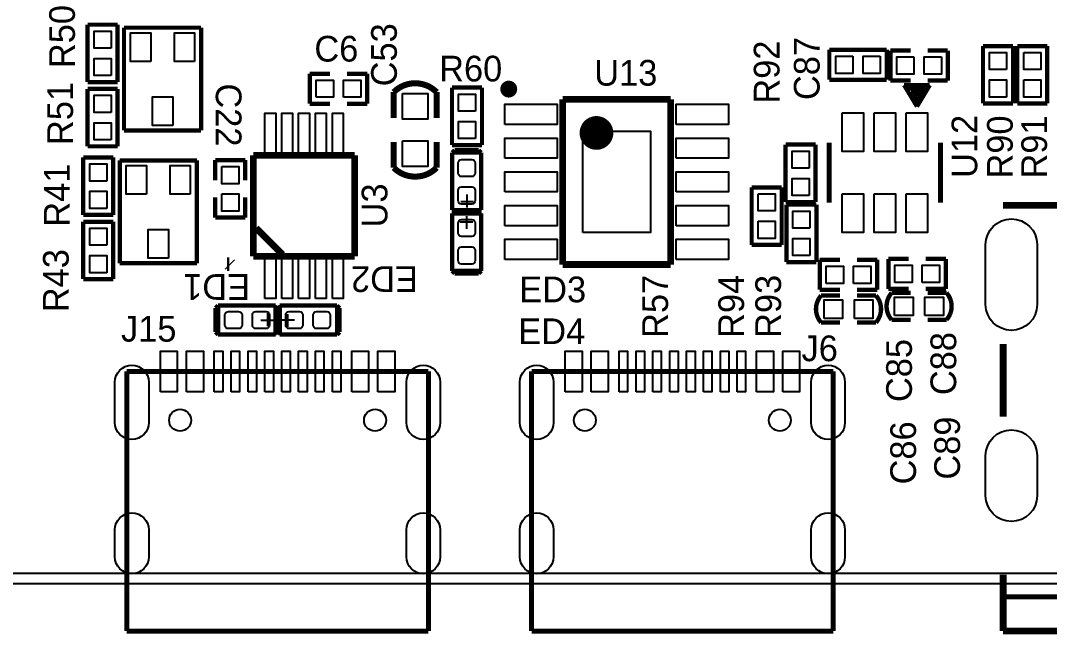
# Model space of a CAD drawing. Extents: x -68.5 to 22.8, y 26 to 103.8.
# Drawn here: x -40.15 to -9.65, y 27.22 to 45.42 of the extents above; entities that cross this region are included whole.
import ezdxf
from ezdxf.enums import TextEntityAlignment as Align

# ---------------------------------------------------------------- set-up
doc = ezdxf.new("R2010")
doc.units = 0
for name, color, linetype in [('BG_OUTLINE', 2, 'CONTINUOUS'), ('PG_SILKSCREEN_TOP', 7, 'CONTINUOUS'), ('PIN_TOP', 84, 'CONTINUOUS'), ('RD_SILKSCREEN_TOP', 7, 'CONTINUOUS'), ('RKI_ALL', 1, 'CONTINUOUS')]:
    doc.layers.add(name, color=color, linetype=linetype)

msp = doc.modelspace()

# ---------------------------------------------------------------- linework, layer by layer
at = {"layer": 'BG_OUTLINE'}
msp.add_lwpolyline([(-66.983102, 103.72598), (16.016986, 103.72598, -0.414199), (17.016984, 102.725982), (17.016984, 29.726128, -0.414243), (16.016986, 28.725876), (-41.66616, 28.725876)], format="xyb", dxfattribs=at)
at = {"layer": 'PG_SILKSCREEN_TOP'}
for points, const_width in [([(-38.1635, 45.3009), (-37.2745, 45.3009)], 0.127), ([(-38.1635, 43.5991), (-38.1635, 45.3009)], 0.127), ([(-37.2745, 45.3009), (-37.2745, 43.5991)], 0.127), ([(-34.798, 45.212), (-37.084, 45.212)], 0.127), ([(-37.084, 45.212), (-37.084, 42.164)], 0.127), ([(-34.798, 42.164), (-34.798, 45.212)], 0.127), ([(-16.176498, 43.66641), (-16.176498, 44.55541)], 0.127), ([(-16.176498, 44.55541), (-14.474698, 44.55541)], 0.127), ([(-14.474698, 44.55541), (-14.474698, 43.66641)], 0.127), ([(-14.366494, 43.643804), (-14.366494, 44.532804)], 0.127), ([(-14.366494, 44.532804), (-13.769594, 44.532804)], 0.127), ([(-13.265404, 44.532804), (-12.664694, 44.532804)], 0.127), ([(-12.664694, 44.532804), (-12.664694, 43.643804)], 0.127), ([(-11.6205, 44.6659), (-10.7315, 44.6659)], 0.127), ([(-11.6205, 42.9641), (-11.6205, 44.6659)], 0.127), ([(-10.7315, 44.6659), (-10.7315, 42.9641)], 0.127), ([(-10.6045, 42.9641), (-10.6045, 44.6659)], 0.127), ([(-10.6045, 44.6659), (-9.7155, 44.6659)], 0.127), ([(-9.7155, 44.6659), (-9.7155, 42.9641)], 0.127), ([(-37.2745, 43.5991), (-38.1635, 43.5991)], 0.127), ([(-31.57728, 42.95648), (-31.57728, 43.84548)], 0.127), ([(-31.57728, 43.84548), (-30.98038, 43.84548)], 0.127), ([(-30.47238, 43.84548), (-29.87548, 43.84548)], 0.127), ([(-29.87548, 43.84548), (-29.87548, 42.95648)], 0.127), ([(-14.474698, 43.66641), (-16.176498, 43.66641)], 0.127), ([(-13.769594, 43.643804), (-14.366494, 43.643804)], 0.127), ([(-12.664694, 43.643804), (-13.261594, 43.643804)], 0.127), ([(-38.1635, 43.3959), (-37.2745, 43.3959)], 0.127), ([(-38.1635, 41.6941), (-38.1635, 43.3959)], 0.127), ([(-37.2745, 43.3959), (-37.2745, 41.6941)], 0.127), ([(-29.08808, 43.300142), (-29.08808, 42.538142)], 0.180086), ([(-27.81808, 43.300142), (-27.81808, 42.538142)], 0.180086), ([(-27.36088, 43.434), (-26.47188, 43.434)], 0.127), ([(-27.36088, 41.7322), (-27.36088, 43.434)], 0.127), ([(-26.47188, 43.434), (-26.47188, 41.7322)], 0.127), ([(-13.960094, 43.509184), (-13.198094, 43.509184)], 0.127), ([(-13.579094, 42.874184), (-13.960094, 43.509184)], 0.127), ([(-13.960094, 43.509184), (-13.833094, 43.509184)], 0.127), ([(-13.833094, 43.509184), (-13.833094, 43.407584)], 0.127), ([(-13.833094, 43.407584), (-13.325094, 43.407584)], 0.127), ([(-13.375894, 43.305984), (-13.756894, 43.305984)], 0.127), ([(-13.756894, 43.305984), (-13.706094, 43.229784)], 0.127), ([(-13.198094, 43.509184), (-13.579094, 42.874184)], 0.127), ([(-13.325094, 43.407584), (-13.375894, 43.305984)], 0.127), ([(-30.97657, 42.95648), (-31.57728, 42.95648)], 0.127), ([(-29.87548, 42.95648), (-30.47238, 42.95648)], 0.127), ([(-24.078946, 43.090084), (-20.879054, 43.090084)], 0.199898), ([(-24.078946, 38.189916), (-24.078946, 43.090084)], 0.199898), ([(-20.879054, 43.090084), (-20.879054, 38.189916)], 0.199898), ([(-13.706094, 43.229784), (-13.426694, 43.229784)], 0.127), ([(-13.579094, 43.001184), (-13.680694, 43.153584)], 0.127), ([(-13.680694, 43.153584), (-13.553694, 43.153584)], 0.127), ([(-13.426694, 43.229784), (-13.579094, 43.001184)], 0.127), ([(-10.7315, 42.9641), (-11.6205, 42.9641)], 0.127), ([(-9.7155, 42.9641), (-10.6045, 42.9641)], 0.127), ([(-37.084, 42.164), (-34.798, 42.164)], 0.127), ([(-29.08808, 41.058338), (-29.08808, 41.820338)], 0.180086), ([(-27.81808, 41.058338), (-27.81808, 41.820338)], 0.180086), ([(-26.47188, 41.7322), (-27.36088, 41.7322)], 0.127), ([(-17.471898, 41.7449), (-16.582898, 41.7449)], 0.127), ([(-17.471898, 40.0431), (-17.471898, 41.7449)], 0.127), ([(-16.582898, 41.7449), (-16.582898, 40.0431)], 0.127), ([(-16.182594, 40.024304), (-16.182594, 41.802304)], 0.1524), ([(-12.880594, 41.167304), (-12.880594, 41.802304)], 0.1524), ([(-37.2745, 41.6941), (-38.1635, 41.6941)], 0.127), ([(-30.247336, 41.428924), (-33.247584, 41.428924)], 0.199898), ([(-33.247584, 41.428924), (-33.247584, 38.428676)], 0.199898), ([(-30.247336, 38.428676), (-30.247336, 41.428924)], 0.199898), ([(-27.35834, 41.506902), (-27.28214, 41.583102)], 0.127), ([(-27.35834, 39.805102), (-27.35834, 41.506902)], 0.127), ([(-27.35834, 41.506902), (-26.49474, 41.506902)], 0.127), ([(-27.28214, 41.583102), (-26.57094, 41.583102)], 0.127), ([(-26.57094, 41.583102), (-26.49474, 41.506902)], 0.127), ([(-26.49474, 41.506902), (-26.49474, 39.805102)], 0.127), ([(-38.2905, 41.3639), (-37.4015, 41.3639)], 0.127), ([(-38.2905, 39.6621), (-38.2905, 41.3639)], 0.127), ([(-37.4015, 41.3639), (-37.4015, 39.6621)], 0.127), ([(-34.925, 41.275), (-37.211, 41.275)], 0.127), ([(-37.211, 41.275), (-37.211, 38.227)], 0.127), ([(-34.925, 38.227), (-34.925, 41.275)], 0.127), ([(-34.3789, 40.68445), (-34.3789, 41.28516)], 0.127), ([(-34.3789, 41.28516), (-33.4899, 41.28516)], 0.127), ([(-33.4899, 41.28516), (-33.4899, 40.68826)], 0.127), ([(-12.880594, 40.659304), (-12.880594, 41.167304)], 0.1524), ([(-12.880594, 40.024304), (-12.880594, 40.659304)], 0.1524), ([(-18.4785, 38.7731), (-18.4785, 40.4749)], 0.127), ([(-18.4785, 40.4749), (-17.5895, 40.4749)], 0.127), ([(-17.5895, 40.4749), (-17.5895, 38.7731)], 0.127), ([(-34.3789, 39.58336), (-34.3789, 40.18026)], 0.127), ([(-33.4899, 40.18026), (-33.4899, 39.58336)], 0.127), ([(-16.582898, 40.0431), (-17.471898, 40.0431)], 0.127), ([(-17.449038, 39.96436), (-16.560038, 39.96436)], 0.127), ([(-17.449038, 38.26256), (-17.449038, 39.96436)], 0.127), ([(-16.560038, 39.96436), (-16.560038, 38.26256)], 0.127), ([(-11.0236, 39.947596), (-8.7376, 39.947596)], 0.199898), ([(-37.4015, 39.6621), (-38.2905, 39.6621)], 0.127), ([(-26.49474, 39.805102), (-27.35834, 39.805102)], 0.127), ([(-27.35834, 38.001702), (-27.35834, 39.703502)], 0.127), ([(-27.35834, 39.703502), (-26.49474, 39.703502)], 0.127), ([(-26.49474, 39.703502), (-26.49474, 38.001702)], 0.127), ([(-38.2905, 39.4589), (-37.4015, 39.4589)], 0.127), ([(-38.2905, 37.7571), (-38.2905, 39.4589)], 0.127), ([(-37.4015, 39.4589), (-37.4015, 37.7571)], 0.127), ([(-33.4899, 39.58336), (-34.3789, 39.58336)], 0.127), ([(-33.16986, 39.2938), (-33.16986, 39.2684)], 0.199898), ([(-33.16986, 39.2684), (-32.38246, 38.481)], 0.199898), ([(-17.5895, 38.7731), (-18.4785, 38.7731)], 0.127), ([(-33.247584, 38.428676), (-30.247336, 38.428676)], 0.199898), ([(-37.211, 38.227), (-34.925, 38.227)], 0.127), ([(-34.03346, 38.2016), (-33.95726, 38.2016)], 0.40005), ([(-33.95726, 38.2016), (-33.93186, 38.1762)], 0.40005), ([(-20.879054, 38.189916), (-24.078946, 38.189916)], 0.199898), ([(-16.560038, 38.26256), (-17.449038, 38.26256)], 0.127), ([(-16.458438, 37.441124), (-16.458438, 38.330124)], 0.127), ([(-16.458438, 38.330124), (-15.861538, 38.330124)], 0.127), ([(-15.353538, 38.330124), (-14.756638, 38.330124)], 0.127), ([(-14.756638, 38.330124), (-14.756638, 37.441124)], 0.127), ([(-14.423898, 37.46881), (-14.423898, 38.35781)], 0.127), ([(-14.423898, 38.35781), (-13.826998, 38.35781)], 0.127), ([(-13.318998, 38.35781), (-12.722098, 38.35781)], 0.127), ([(-12.722098, 38.35781), (-12.722098, 37.46881)], 0.127), ([(-37.4015, 37.7571), (-38.2905, 37.7571)], 0.127), ([(-26.49474, 38.001702), (-27.35834, 38.001702)], 0.127), ([(-27.28214, 37.925502), (-27.35834, 38.001702)], 0.127), ([(-26.57094, 37.925502), (-27.28214, 37.925502)], 0.127), ([(-26.49474, 38.001702), (-26.57094, 37.925502)], 0.127), ([(-13.823188, 37.46881), (-14.423898, 37.46881)], 0.127), ([(-12.722098, 37.46881), (-13.318998, 37.46881)], 0.127), ([(-15.857728, 37.441124), (-16.458438, 37.441124)], 0.127), ([(-15.857474, 37.26942), (-16.420338, 37.26942)], 0.130048), ([(-15.357856, 37.26942), (-14.794738, 37.26942)], 0.130048), ([(-14.756638, 37.441124), (-15.353538, 37.441124)], 0.127), ([(-13.76553, 37.350954), (-14.328394, 37.350954)], 0.130048), ([(-13.265912, 37.350954), (-12.702794, 37.350954)], 0.130048), ([(-34.37128, 36.89858), (-34.29508, 36.97478)], 0.127), ([(-34.37128, 36.18738), (-34.37128, 36.89858)], 0.127), ([(-34.29508, 36.11118), (-34.29508, 36.97478)], 0.127), ([(-34.29508, 36.97478), (-32.59328, 36.97478)], 0.127), ([(-32.59328, 36.97478), (-32.59328, 36.11118)], 0.127), ([(-32.46882, 36.97478), (-30.76702, 36.97478)], 0.127), ([(-32.46882, 36.11118), (-32.46882, 36.97478)], 0.127), ([(-30.76702, 36.97478), (-30.76702, 36.11118)], 0.127), ([(-30.76702, 36.97478), (-30.69082, 36.89858)], 0.127), ([(-30.69082, 36.89858), (-30.69082, 36.18738)], 0.127), ([(-14.328394, 36.550854), (-13.76553, 36.550854)], 0.130048), ([(-12.702794, 36.550854), (-13.265912, 36.550854)], 0.130048), ([(-16.420338, 36.46932), (-15.857474, 36.46932)], 0.130048), ([(-14.794738, 36.46932), (-15.357856, 36.46932)], 0.130048), ([(-34.29508, 36.11118), (-34.37128, 36.18738)], 0.127), ([(-32.59328, 36.11118), (-34.29508, 36.11118)], 0.127), ([(-30.76702, 36.11118), (-32.46882, 36.11118)], 0.127), ([(-30.69082, 36.18738), (-30.76702, 36.11118)], 0.127), ([(-11.0236, 35.835082), (-11.0236, 33.676082)], 0.199898), ([(-28.06192, 35.018726), (-37.001704, 35.018726)], 0.150114), ([(-37.001704, 35.018726), (-37.001704, 27.323796)], 0.150114), ([(-28.06192, 27.323796), (-28.06192, 35.018726)], 0.150114), ([(-16.061944, 35.018726), (-25.001728, 35.018726)], 0.150114), ([(-25.001728, 35.018726), (-25.001728, 27.323796)], 0.150114), ([(-16.061944, 27.323796), (-16.061944, 35.018726)], 0.150114), ([(-11.0236, 29.000196), (-11.0236, 27.323796)], 0.199898), ([(-11.0236, 28.339796), (3.9624, 28.339796)], 0.1524), ([(-37.001704, 27.323796), (-28.06192, 27.323796)], 0.150114), ([(-25.001728, 27.323796), (-16.061944, 27.323796)], 0.150114), ([(-11.0236, 27.323796), (3.9624, 27.323796)], 0.199898)]:
    msp.add_lwpolyline(points, dxfattribs=dict(at, const_width=const_width))
for points, const_width in [([(-27.81808, 43.300142, 0.414259), (-29.08808, 43.300142)], 0.180086), ([(-25.554178, 43.390058, -1.000058), (-25.80386, 43.390058, -0.999942), (-25.554178, 43.390058)], 0.249936), ([(-22.829012, 42.090086, -1.000141), (-23.329138, 42.090086, -0.999859), (-22.829012, 42.090086)], 0.500126), ([(-27.81808, 41.058338, -0.414259), (-29.08808, 41.058338)], 0.180086), ([(-16.420338, 37.26942, 0.377988), (-16.420338, 36.46932)], 0.130048), ([(-14.794738, 37.26942, -0.377903), (-14.794738, 36.46932)], 0.130048), ([(-14.328394, 37.350954, 0.377988), (-14.328394, 36.550854)], 0.130048), ([(-12.702794, 37.350954, -0.377903), (-12.702794, 36.550854)], 0.130048)]:
    msp.add_lwpolyline(points, format="xyb", dxfattribs=dict(at, const_width=const_width))
for points in [[(-26.48204, 41.494202), (-27.37104, 41.494202)], [(-26.92654, 40.262302), (-26.92654, 39.881302)], [(-27.10434, 40.059102), (-26.72334, 40.059102)], [(-27.37104, 39.792402), (-26.48204, 39.792402)], [(-26.48204, 39.716202), (-27.37104, 39.716202)], [(-26.74874, 39.449502), (-27.12974, 39.449502)], [(-26.92654, 39.246302), (-26.92654, 39.627302)], [(-27.37104, 38.014402), (-26.48204, 38.014402)], [(-34.28238, 36.98748), (-34.28238, 36.09848)], [(-32.58058, 36.09848), (-32.58058, 36.98748)], [(-32.48152, 36.98748), (-32.48152, 36.09848)], [(-30.77972, 36.09848), (-30.77972, 36.98748)], [(-32.82442, 36.36518), (-32.82442, 36.74618)], [(-32.23768, 36.72078), (-32.23768, 36.33978)], [(-33.02762, 36.54298), (-32.64662, 36.54298)], [(-32.03448, 36.54298), (-32.41548, 36.54298)]]:
    msp.add_lwpolyline(points, dxfattribs=at)
at = {"layer": 'PIN_TOP'}
for points in [[(-37.465, 44.6024), (-37.973, 44.6024), (-37.973, 45.1104), (-37.465, 45.1104)], [(-36.291012, 44.213018), (-36.89096, 44.213018), (-36.89096, 45.062902), (-36.291012, 45.062902)], [(-34.99104, 44.213018), (-35.590988, 44.213018), (-35.590988, 45.062902), (-34.99104, 45.062902)], [(-37.465, 43.7896), (-37.973, 43.7896), (-37.973, 44.2976), (-37.465, 44.2976)], [(-15.477998, 44.36491), (-15.477998, 43.85691), (-15.985998, 43.85691), (-15.985998, 44.36491)], [(-14.665198, 44.36491), (-14.665198, 43.85691), (-15.173198, 43.85691), (-15.173198, 44.36491)], [(-13.667994, 44.342304), (-13.667994, 43.834304), (-14.175994, 43.834304), (-14.175994, 44.342304)], [(-12.855194, 44.342304), (-12.855194, 43.834304), (-13.363194, 43.834304), (-13.363194, 44.342304)], [(-10.922, 43.9674), (-11.43, 43.9674), (-11.43, 44.4754), (-10.922, 44.4754)], [(-10.414, 44.4754), (-9.906, 44.4754), (-9.906, 43.9674), (-10.414, 43.9674)], [(-31.38678, 43.14698), (-31.38678, 43.65498), (-30.87878, 43.65498), (-30.87878, 43.14698)], [(-30.57398, 43.14698), (-30.57398, 43.65498), (-30.06598, 43.65498), (-30.06598, 43.14698)], [(-10.922, 43.1546), (-11.43, 43.1546), (-11.43, 43.6626), (-10.922, 43.6626)], [(-10.414, 43.6626), (-9.906, 43.6626), (-9.906, 43.1546), (-10.414, 43.1546)], [(-37.465, 42.6974), (-37.973, 42.6974), (-37.973, 43.2054), (-37.465, 43.2054)], [(-35.641026, 42.313098), (-36.240974, 42.313098), (-36.240974, 43.162982), (-35.641026, 43.162982)], [(-28.83281, 43.257978), (-28.07335, 43.257978), (-28.07335, 42.498518), (-28.83281, 42.498518)], [(-26.66238, 42.7355), (-27.17038, 42.7355), (-27.17038, 43.2435), (-26.66238, 43.2435)], [(-25.793954, 42.340022), (-25.793954, 42.93997), (-24.244046, 42.93997), (-24.244046, 42.340022)], [(-20.713954, 42.340022), (-20.713954, 42.93997), (-19.164046, 42.93997), (-19.164046, 42.340022)], [(-37.465, 41.8846), (-37.973, 41.8846), (-37.973, 42.3926), (-37.465, 42.3926)], [(-32.907478, 41.378886), (-32.907478, 42.678858), (-32.587438, 42.678858), (-32.587438, 41.378886)], [(-32.407606, 41.378886), (-32.407606, 42.678858), (-32.087566, 42.678858), (-32.087566, 41.378886)], [(-31.90748, 41.378886), (-31.90748, 42.678858), (-31.58744, 42.678858), (-31.58744, 41.378886)], [(-31.407354, 41.378886), (-31.407354, 42.678858), (-31.087314, 42.678858), (-31.087314, 41.378886)], [(-30.907482, 41.378886), (-30.907482, 42.678858), (-30.587442, 42.678858), (-30.587442, 41.378886)], [(-26.66238, 41.9227), (-27.17038, 41.9227), (-27.17038, 42.4307), (-26.66238, 42.4307)], [(-15.799054, 42.6847), (-15.164054, 42.6847), (-15.164054, 41.5417), (-15.799054, 41.5417)], [(-14.849094, 42.6847), (-14.214094, 42.6847), (-14.214094, 41.5417), (-14.849094, 41.5417)], [(-13.899134, 42.6847), (-13.264134, 42.6847), (-13.264134, 41.5417), (-13.899134, 41.5417)], [(-23.478998, 39.139876), (-23.478998, 42.13987), (-21.479002, 42.13987), (-21.479002, 39.139876)], [(-28.83281, 41.859962), (-28.07335, 41.859962), (-28.07335, 41.100502), (-28.83281, 41.100502)], [(-25.793954, 41.340024), (-25.793954, 41.939972), (-24.244046, 41.939972), (-24.244046, 41.340024)], [(-20.713954, 41.340024), (-20.713954, 41.939972), (-19.164046, 41.939972), (-19.164046, 41.340024)], [(-16.773398, 41.0464), (-17.281398, 41.0464), (-17.281398, 41.5544), (-16.773398, 41.5544)], [(-37.592, 40.6654), (-38.1, 40.6654), (-38.1, 41.1734), (-37.592, 41.1734)], [(-36.418012, 40.276018), (-37.01796, 40.276018), (-37.01796, 41.125902), (-36.418012, 41.125902)], [(-35.11804, 40.276018), (-35.717988, 40.276018), (-35.717988, 41.125902), (-35.11804, 41.125902)], [(-34.1884, 41.09466), (-33.6804, 41.09466), (-33.6804, 40.58666), (-34.1884, 40.58666)], [(-25.793954, 40.340026), (-25.793954, 40.939974), (-24.244046, 40.939974), (-24.244046, 40.340026)], [(-20.713954, 40.340026), (-20.713954, 40.939974), (-19.164046, 40.939974), (-19.164046, 40.340026)], [(-16.773398, 40.2336), (-17.281398, 40.2336), (-17.281398, 40.7416), (-16.773398, 40.7416)], [(-37.592, 39.8526), (-38.1, 39.8526), (-38.1, 40.3606), (-37.592, 40.3606)], [(-34.1884, 40.28186), (-33.6804, 40.28186), (-33.6804, 39.77386), (-34.1884, 39.77386)], [(-18.288, 40.2844), (-17.78, 40.2844), (-17.78, 39.7764), (-18.288, 39.7764)], [(-15.799054, 40.284908), (-15.164054, 40.284908), (-15.164054, 39.141908), (-15.799054, 39.141908)], [(-14.849094, 40.284908), (-14.214094, 40.284908), (-14.214094, 39.141908), (-14.849094, 39.141908)], [(-13.899134, 40.284908), (-13.264134, 40.284908), (-13.264134, 39.141908), (-13.899134, 39.141908)], [(-25.793954, 39.340028), (-25.793954, 39.939976), (-24.244046, 39.939976), (-24.244046, 39.340028)], [(-20.713954, 39.340028), (-20.713954, 39.939976), (-19.164046, 39.939976), (-19.164046, 39.340028)], [(-16.750538, 39.26586), (-17.258538, 39.26586), (-17.258538, 39.77386), (-16.750538, 39.77386)], [(-18.288, 39.4716), (-17.78, 39.4716), (-17.78, 38.9636), (-18.288, 38.9636)], [(-37.592, 38.7604), (-38.1, 38.7604), (-38.1, 39.2684), (-37.592, 39.2684)], [(-35.768026, 38.376098), (-36.367974, 38.376098), (-36.367974, 39.225982), (-35.768026, 39.225982)], [(-25.793954, 38.34003), (-25.793954, 38.939978), (-24.244046, 38.939978), (-24.244046, 38.34003)], [(-20.713954, 38.34003), (-20.713954, 38.939978), (-19.164046, 38.939978), (-19.164046, 38.34003)], [(-16.750538, 38.45306), (-17.258538, 38.45306), (-17.258538, 38.96106), (-16.750538, 38.96106)], [(-37.592, 37.9476), (-38.1, 37.9476), (-38.1, 38.4556), (-37.592, 38.4556)], [(-32.907478, 37.178742), (-32.907478, 38.478714), (-32.587438, 38.478714), (-32.587438, 37.178742)], [(-32.407606, 37.178742), (-32.407606, 38.478714), (-32.087566, 38.478714), (-32.087566, 37.178742)], [(-31.90748, 37.178742), (-31.90748, 38.478714), (-31.58744, 38.478714), (-31.58744, 37.178742)], [(-31.407354, 37.178742), (-31.407354, 38.478714), (-31.087314, 38.478714), (-31.087314, 37.178742)], [(-30.907482, 37.178742), (-30.907482, 38.478714), (-30.587442, 38.478714), (-30.587442, 37.178742)], [(-16.267938, 37.631624), (-16.267938, 38.139624), (-15.759938, 38.139624), (-15.759938, 37.631624)], [(-15.455138, 37.631624), (-15.455138, 38.139624), (-14.947138, 38.139624), (-14.947138, 37.631624)], [(-14.233398, 37.65931), (-14.233398, 38.16731), (-13.725398, 38.16731), (-13.725398, 37.65931)], [(-13.420598, 37.65931), (-13.420598, 38.16731), (-12.912598, 38.16731), (-12.912598, 37.65931)], [(-14.240764, 36.675822), (-14.240764, 37.225732), (-13.690854, 37.225732), (-13.690854, 36.675822)], [(-13.340588, 36.675822), (-13.340588, 37.225732), (-12.790678, 37.225732), (-12.790678, 36.675822)], [(-16.332708, 36.594288), (-16.332708, 37.144198), (-15.782798, 37.144198), (-15.782798, 36.594288)], [(-15.432532, 36.594288), (-15.432532, 37.144198), (-14.882622, 37.144198), (-14.882622, 36.594288)], [(-36.00704, 34.418778), (-36.00704, 35.618674), (-35.506914, 35.618674), (-35.506914, 34.418778)], [(-35.232086, 34.418778), (-35.232086, 35.618674), (-34.73196, 35.618674), (-34.73196, 34.418778)], [(-34.40684, 34.418778), (-34.40684, 35.618674), (-34.156904, 35.618674), (-34.156904, 34.418778)], [(-33.906714, 34.418778), (-33.906714, 35.618674), (-33.656778, 35.618674), (-33.656778, 34.418778)], [(-33.406842, 34.418778), (-33.406842, 35.618674), (-33.156906, 35.618674), (-33.156906, 34.418778)], [(-32.906716, 34.418778), (-32.906716, 35.618674), (-32.65678, 35.618674), (-32.65678, 34.418778)], [(-32.406844, 34.418778), (-32.406844, 35.618674), (-32.156908, 35.618674), (-32.156908, 34.418778)], [(-31.906718, 34.418778), (-31.906718, 35.618674), (-31.656782, 35.618674), (-31.656782, 34.418778)], [(-31.406846, 34.418778), (-31.406846, 35.618674), (-31.15691, 35.618674), (-31.15691, 34.418778)], [(-30.90672, 34.418778), (-30.90672, 35.618674), (-30.656784, 35.618674), (-30.656784, 34.418778)], [(-30.331918, 34.418778), (-30.331918, 35.618674), (-29.831792, 35.618674), (-29.831792, 34.418778)], [(-29.556964, 34.418778), (-29.556964, 35.618674), (-29.056838, 35.618674), (-29.056838, 34.418778)], [(-24.007064, 34.418778), (-24.007064, 35.618674), (-23.506938, 35.618674), (-23.506938, 34.418778)], [(-23.23211, 34.418778), (-23.23211, 35.618674), (-22.731984, 35.618674), (-22.731984, 34.418778)], [(-22.406864, 34.418778), (-22.406864, 35.618674), (-22.156928, 35.618674), (-22.156928, 34.418778)], [(-21.906738, 34.418778), (-21.906738, 35.618674), (-21.656802, 35.618674), (-21.656802, 34.418778)], [(-21.406866, 34.418778), (-21.406866, 35.618674), (-21.15693, 35.618674), (-21.15693, 34.418778)], [(-20.90674, 34.418778), (-20.90674, 35.618674), (-20.656804, 35.618674), (-20.656804, 34.418778)], [(-20.406868, 34.418778), (-20.406868, 35.618674), (-20.156932, 35.618674), (-20.156932, 34.418778)], [(-19.906742, 34.418778), (-19.906742, 35.618674), (-19.656806, 35.618674), (-19.656806, 34.418778)], [(-19.40687, 34.418778), (-19.40687, 35.618674), (-19.156934, 35.618674), (-19.156934, 34.418778)], [(-18.906744, 34.418778), (-18.906744, 35.618674), (-18.656808, 35.618674), (-18.656808, 34.418778)], [(-18.331942, 34.418778), (-18.331942, 35.618674), (-17.831816, 35.618674), (-17.831816, 34.418778)], [(-17.556988, 34.418778), (-17.556988, 35.618674), (-17.056862, 35.618674), (-17.056862, 34.418778)]]:
    msp.add_lwpolyline(points, close=True, dxfattribs=at)
for points in [[(-26.77414, 40.795702), (-27.07894, 40.795702, -0.414214), (-27.18054, 40.897302), (-27.18054, 41.202102, -0.414214), (-27.07894, 41.303702), (-26.77414, 41.303702, -0.414214), (-26.67254, 41.202102), (-26.67254, 40.897302, -0.414214)], [(-26.77414, 39.982902), (-27.07894, 39.982902, -0.414214), (-27.18054, 40.084502), (-27.18054, 40.389302, -0.414214), (-27.07894, 40.490902), (-26.77414, 40.490902, -0.414214), (-26.67254, 40.389302), (-26.67254, 40.084502, -0.414214)], [(-27.07894, 39.525702), (-26.77414, 39.525702, -0.414214), (-26.67254, 39.424102), (-26.67254, 39.119302, -0.414214), (-26.77414, 39.017702), (-27.07894, 39.017702, -0.414214), (-27.18054, 39.119302), (-27.18054, 39.424102, -0.414214)], [(-10.018522, 38.778688), (-10.018522, 37.000688, -1), (-11.542522, 37.000688), (-11.542522, 38.778688, -1)], [(-27.07894, 38.712902), (-26.77414, 38.712902, -0.414214), (-26.67254, 38.611302), (-26.67254, 38.306502, -0.414214), (-26.77414, 38.204902), (-27.07894, 38.204902, -0.414214), (-27.18054, 38.306502), (-27.18054, 38.611302, -0.414214)], [(-33.58388, 36.69538), (-33.58388, 36.39058, -0.414214), (-33.68548, 36.28898), (-33.99028, 36.28898, -0.414214), (-34.09188, 36.39058), (-34.09188, 36.69538, -0.414214), (-33.99028, 36.79698), (-33.68548, 36.79698, -0.414214)], [(-32.77108, 36.69538), (-32.77108, 36.39058, -0.414214), (-32.87268, 36.28898), (-33.17748, 36.28898, -0.414214), (-33.27908, 36.39058), (-33.27908, 36.69538, -0.414214), (-33.17748, 36.79698), (-32.87268, 36.79698, -0.414214)], [(-32.29102, 36.39058), (-32.29102, 36.69538, -0.414214), (-32.18942, 36.79698), (-31.88462, 36.79698, -0.414214), (-31.78302, 36.69538), (-31.78302, 36.39058, -0.414214), (-31.88462, 36.28898), (-32.18942, 36.28898, -0.414214)], [(-31.47822, 36.39058), (-31.47822, 36.69538, -0.414214), (-31.37662, 36.79698), (-31.07182, 36.79698, -0.414214), (-30.97022, 36.69538), (-30.97022, 36.39058, -0.414214), (-31.07182, 36.28898), (-31.37662, 36.28898, -0.414214)], [(-36.351845, 34.703766), (-36.351845, 33.50387, -1), (-37.351843, 33.50387), (-37.351843, 34.703766, -1)], [(-27.711781, 34.703766), (-27.711781, 33.50387, -1), (-28.711779, 33.50387), (-28.711779, 34.703766, -1)], [(-24.351869, 34.703766), (-24.351869, 33.50387, -1), (-25.351867, 33.50387), (-25.351867, 34.703766, -1)], [(-15.711805, 34.703766), (-15.711805, 33.50387, -1), (-16.711803, 33.50387), (-16.711803, 34.703766, -1)], [(-10.018522, 32.526732), (-10.018522, 31.332932, -1), (-11.542522, 31.332932), (-11.542522, 32.526732, -1)], [(-36.351845, 30.32379), (-36.351845, 29.52369, -1), (-37.351843, 29.52369), (-37.351843, 30.32379, -1)], [(-27.711781, 30.32379), (-27.711781, 29.52369, -1), (-28.711779, 29.52369), (-28.711779, 30.32379, -1)], [(-24.351869, 30.32379), (-24.351869, 29.52369, -1), (-25.351867, 29.52369), (-25.351867, 30.32379, -1)], [(-15.711805, 30.32379), (-15.711805, 29.52369, -1), (-16.711803, 29.52369), (-16.711803, 30.32379, -1)]]:
    msp.add_lwpolyline(points, format="xyb", close=True, dxfattribs=at)
for centre in [(-35.421824, 33.57372), (-29.6418, 33.57372), (-23.421848, 33.57372), (-17.641824, 33.57372)]:
    msp.add_circle(centre, 0.324993, dxfattribs=at)
at = {"layer": 'RKI_ALL'}
msp.add_lwpolyline([(16.712184, 29.726128, -0.414256), (16.016986, 29.030676), (-42.456354, 29.030676), (-42.456354, 29.830776), (-48.066198, 29.830776), (-48.066198, 29.030676), (-66.983102, 29.030676, -0.414321), (-67.6783, 29.726128), (-67.6783, 102.725982, -0.414214), (-66.983102, 103.42118), (16.016986, 103.42118, -0.414192), (16.712184, 102.725982)], format="xyb", close=True, dxfattribs=at)

# ---------------------------------------------------------------- texts
at = {"layer": 'RD_SILKSCREEN_TOP'}
for s, rotation, p in [('R50', 90, (-38.53942, 44.94784)), ('C53', 90, (-28.99664, 44.40682)), ('C87', 90, (-16.46428, 44.00042)), ('R92', 90, (-17.653, 43.89374)), ('R51', 90, (-38.5953, 42.66692)), ('C22', 270, (-34.36366, 42.62374)), ('U12', 90, (-11.79068, 41.69156)), ('R90', 90, (-10.73912, 41.67378)), ('R91', 90, (-9.72312, 41.67378)), ('R41', 90, (-38.69436, 40.2463)), ('U3', 90, (-29.27604, 39.9415)), ('R43', 90, (-38.7223, 37.71138)), ('ED2', 180, (-29.3624, 38.1381)), ('ED1', 180, (-34.33826, 37.90442)), ('R57', 90, (-20.95754, 36.94938)), ('R94', 90, (-18.70456, 36.94938)), ('R93', 90, (-17.60728, 36.94938)), ('C88', 90, (-12.41552, 35.25266)), ('C85', 90, (-13.7287, 35.04692)), ('C89', 90, (-12.30376, 32.74822)), ('C86', 90, (-13.60678, 32.60598))]:
    msp.add_text(s, height=0.762, rotation=rotation, dxfattribs=at).set_placement(p, align=Align.CENTER)
for s, p in [('C6', (-30.78988, 44.20616)), ('R60', (-26.80716, 43.61688)), ('U13', (-22.20976, 43.49242)), ('ED3', (-24.37638, 37.070284)), ('ED4', (-24.40432, 35.830764))]:
    msp.add_text(s, height=0.762, dxfattribs=at).set_placement(p, align=Align.CENTER)
for s, p in [('J15', (-37.1729, 35.9029)), ('J6', (-17.00022, 35.32378))]:
    msp.add_text(s, height=0.762, dxfattribs=at).set_placement(p)

doc.saveas('drawing.dxf')
